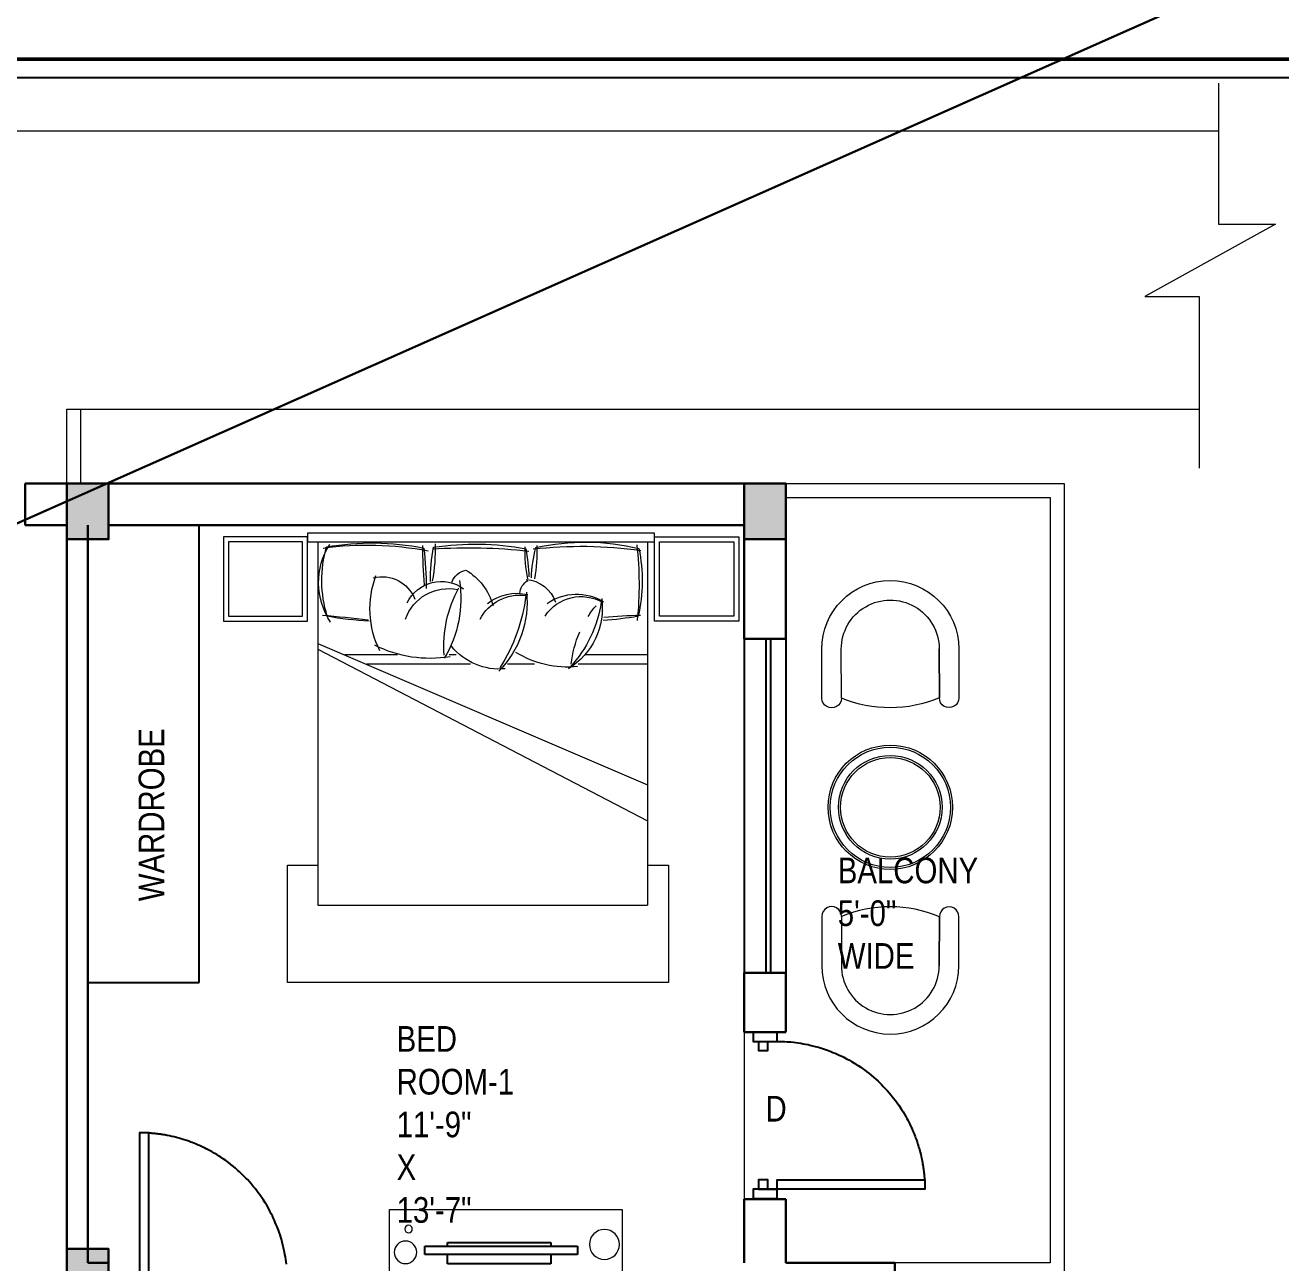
# Model space of a CAD drawing. Extents: x -454308 to 890911, y -14103 to 1343694.
# Drawn here: x 203325.6 to 203596.3, y 662539.1 to 662805.9 of the extents above; entities that cross this region are included whole.
import ezdxf

# ---------------------------------------------------------------- set-up
doc = ezdxf.new("R2010")
doc.units = 0
doc.header["$MEASUREMENT"] = 0
for name, color, linetype in [('A-Door', 144, 'Continuous'), ('cup', 126, 'Continuous'), ('PERSONA', 7, 'Continuous'), ('railing', 162, 'Continuous'), ('TITLE', 7, 'Continuous'), ('WIN', 4, 'Continuous')]:
    doc.layers.add(name, color=color, linetype=linetype)
for name, color, linetype, lineweight in [('A-FURN', 35, 'Continuous', 5), ('A-Wall', 7, 'Continuous', 30), ('AR-FUR', 11, 'Continuous', 9), ('col', 232, 'Continuous', 30), ('dim', 111, 'Continuous', 9), ('Hatch Gris Claro', 9, 'Continuous', 9), ('Muebles', 46, 'Continuous', 0), ('sill', 32, 'Continuous', 25), ('TXT', 42, 'Continuous', 25)]:
    doc.layers.add(name, color=color, linetype=linetype, lineweight=lineweight)
doc.styles.get("Standard").update_dxf_attribs({"font": 'stylu.ttf', "height": 7})

# ---------------------------------------------------------------- blocks, each defined once
blk = doc.blocks.new('cdsaf')
at = {"color": 5}
for p, q in [((1185429.42, 734143.15, 20311.96), (1185429.42, 734106.36, 20311.96)), ((1185431.44, 734143.15, 20311.96), (1185429.42, 734143.15, 20311.96)), ((1185431.44, 734106.36, 20311.96), (1185431.44, 734143.15, 20311.96)), ((1185427.16, 734136.71, 20311.96), (1185427.16, 734111.82, 20311.96)), ((1185429.42, 734136.71, 20311.96), (1185427.16, 734136.71, 20311.96)), ((1185432.29, 734136.71, 20311.96), (1185431.44, 734136.71, 20311.96)), ((1185432.29, 734111.82, 20311.96), (1185432.29, 734136.71, 20311.96)), ((1185427.16, 734111.82, 20311.96), (1185429.42, 734111.82, 20311.96)), ((1185431.44, 734111.82, 20311.96), (1185432.29, 734111.82, 20311.96)), ((1185429.42, 734106.36, 20311.96), (1185431.44, 734106.36, 20311.96))]:
    blk.add_line(p, q, dxfattribs=at)
blk = doc.blocks.new('WEWEEQ')
at = {"layer": 'Muebles'}
blk.add_lwpolyline([(1107845.51, 737873.28), (1107829.48, 737873.28), (1107829.48, 737823.12), (1107845.51, 737823.12)], close=True, dxfattribs=at)
for centre, radius in [((1107833.71, 737869.19), 0.81), ((1107838.73, 737869.84), 2.43), ((1107837.04, 737826.97), 3.24)]:
    blk.add_circle(centre, radius, dxfattribs=at)
at = {"color": 6, "linetype": 'ByBlock', "lineweight": 5, "xscale": 0.8945132207591084, "yscale": 0.8945132207591084, "zscale": 0.8945132207591084, "rotation": 180}
blk.add_blockref('cdsaf', (2168221.49, 1394533.53, 55552.59), dxfattribs=at)
blk = doc.blocks.new('bed 111111')
at = {"layer": 'AR-FUR'}
for p, q in [((-0.8649, 1.3945), (-0.8649, -0.4997)), ((-0.8172, 1.3945), (-0.8649, 1.3945)), ((-0.8172, -0.4997), (-0.8172, 1.3945)), ((-0.2634, -0.4435), (0.5086, 1.3565)), ((-0.151, 0.5919), (-0.151, 0.7393)), ((-0.2018, 0.2738), (-0.2018, 0.3108)), ((-0.8649, -0.4997), (-0.8172, -0.4997))]:
    blk.add_line(p, q, dxfattribs=at)
at = {"layer": 'AR-FUR', "color": 251}
for p, q in [((-0.8172, 1.3565), (1.1658, 1.3565)), ((-0.231, -0.4435), (0.7065, 1.3565)), ((-0.2018, 1.016), (-0.2018, 1.3565)), ((-0.151, 0.9769), (-0.151, 1.3565)), ((1.1658, -0.4435), (1.1658, 1.3565)), ((-0.151, -0.177), (-0.151, 0.3896)), ((-0.2018, -0.2973), (-0.2018, -0.0096)), ((-0.8172, -0.4435), (1.1658, -0.4435))]:
    blk.add_line(p, q, dxfattribs=at)
at = {"layer": 'AR-FUR'}
for points in [[(-0.3849, 1.8545), (-0.3849, 1.3945), (-0.8449, 1.3945), (-0.8449, 1.8545)], [(-0.4126, 1.8268), (-0.4126, 1.4222), (-0.8172, 1.4222), (-0.8172, 1.8268)], [(-0.3849, -0.9597), (-0.3849, -0.4997), (-0.8449, -0.4997), (-0.8449, -0.9597)], [(-0.4126, -0.9319), (-0.4126, -0.5274), (-0.8172, -0.5274), (-0.8172, -0.9319)]]:
    blk.add_lwpolyline(points, close=True, dxfattribs=at)
at = {"layer": 'AR-FUR', "extrusion": (0, 0, -1)}
for centre, major_axis, start_param, end_param in [((0.4135, 1.0155), (0.8693, -0.8693), 2.135358, 2.596989), ((-0.6029, 0.4547), (-0.6168, -0.6168), 2.151233, 2.577546), ((-1.9428, 1.0262), (1.1008, -1.1008), 5.317309, 5.441753), ((-0.2479, 0.9685), (0.2006, -0.2006), 1.751453, 2.903235), ((-0.4597, 0.7123), (0.2807, -0.2807), 3.804818, 4.933588), ((-0.6654, 0.9181), (-0.3757, -0.3757), 3.823105, 4.483365), ((-0.4265, 0.678), (0.132, -0.132), 2.441833, 3.593049), ((0.6668, 0.4149), (-1.0409, -1.0409), 0.630608, 0.974387), ((-0.7629, 1.4252), (0.5216, -0.5216), 0.585091, 0.82334), ((-0.5998, 1.4582), (-0.5204, -0.5204), -0.757256, -0.529592), ((-0.5939, -0.2888), (-0.7054, -0.7054), 2.16954, 2.32419), ((-0.5288, 0.748), (0.0636, -0.0636), 0.857002, 1.830616), ((-0.2789, 0.642), (-0.1822, -0.1822), 0.120756, 1.023991), ((-0.4885, 0.16), (0.3807, -0.3807), 3.825535, 4.703193), ((-0.457, 0.546), (-0.2361, -0.2361), 3.827833, 4.821859), ((-0.3841, 0.2013), (-0.2284, -0.2284), 1.31402, 2.087383), ((-0.5579, 0.3869), (-0.076, -0.076), -0.407023, 0.572892), ((-0.3929, 0.2303), (0.1472, -0.1472), 1.241939, 2.981597), ((-0.5067, -0.2882), (0.4419, -0.4419), 3.766461, 4.474078), ((-0.8424, 0.1671), (-0.4675, -0.4675), 3.758339, 4.39729), ((-0.5994, 1.2063), (-0.7323, -0.7323), -0.784247, -0.602664), ((-0.5854, -1.358), (1.0644, -1.0644), 3.795161, 3.941764), ((0.6231, -0.1482), (1.0143, -1.0143), 2.182404, 2.554333), ((-0.4353, -0.0938), (-0.1358, -0.1358), 0.534678, 1.98218), ((-0.4521, 0.3531), (-0.3626, -0.3626), -1.247956, -0.42416), ((-1.8536, -0.1133), (-1.0388, -1.0388), 3.961011, 4.118365), ((-0.6065, 0.2399), (0.4681, -0.4681), 0.486234, 1.065936)]:
    blk.add_ellipse(centre, major_axis=major_axis, ratio=1, start_param=start_param, end_param=end_param, dxfattribs=at)
at = {"layer": 'AR-FUR', "color": 251, "extrusion": (0, 0, -1)}
for centre, major_axis, start_param, end_param in [((-0.5854, -0.6035), (1.3528, -1.3528), 3.814055, 4.030079), ((1.5625, 0.993), (-1.6658, -1.6658), 0.673847, 0.924545), ((1.5526, 1.3309), (-1.3927, -1.3927), 0.677, 0.778682), ((-0.2845, 0.9931), (-0.1657, -0.1657), -0.207552, 1.319983), ((-0.5866, 0.4458), (0.4702, -0.4702), 4.076, 4.671895), ((-0.0866, 1.5296), (0.42, -0.42), 1.362212, 1.484388), ((-0.0866, 1.5296), (0.42, -0.42), 0.892669, 1.199073), ((-0.7563, 0.0062), (0.5275, -0.5275), 3.872485, 4.116068), ((2.032, 0.3804), (-1.9923, -1.9923), 0.715059, 0.90208), ((-0.2783, 0.6613), (0.176, -0.176), 1.274089, 2.475678), ((-0.6338, -0.2362), (0.6602, -0.6602), 4.043868, 4.496311), ((-0.3136, 0.269), (-0.1757, -0.1757), -0.450892, 0.994118), ((-0.2465, 0.9031), (-0.4664, -0.4664), -0.857824, -0.280048), ((0.9556, -0.1741), (1.2415, -1.2415), 2.218366, 2.546274), ((-0.7731, -0.7492), (-0.6687, -0.6687), 2.320508, 2.537901), ((-0.8022, 3.0425), (-2.0599, -2.0599), -0.860991, -0.787253), ((11.1738, -1.4463), (8.2284, -8.2284), 2.444592, 2.466232), ((-0.5953, -0.0511), (-0.2749, -0.2749), -1.375906, -0.21834)]:
    blk.add_ellipse(centre, major_axis=major_axis, ratio=1, start_param=start_param, end_param=end_param, dxfattribs=at)
blk = doc.blocks.new('qeert')
at = {"layer": 'AR-FUR'}
blk.add_lwpolyline([(817.8551, -506.2448), (817.969, -506.2448), (817.969, -506.8852), (815.8898, -506.8852), (815.8898, -506.2448), (816.0552, -506.2448)], dxfattribs=at)
at = {"layer": 'AR-FUR', "rotation": 270}
blk.add_blockref('bed 111111', (816.4987, -505.2972), dxfattribs=at)
blk = doc.blocks.new('SINGLE CHAIR')
at = {"linetype": 'Continuous'}
for p, q in [((-8.18, 8.31), (-8.21, 20.12)), ((-3.46, 8.32), (-3.49, 20.13)), ((-3.49, 20.13), (-3.46, 8.32)), ((20.13, 20.19), (20.16, 8.38)), ((24.86, 20.2), (24.89, 8.39))]:
    blk.add_line(p, q, dxfattribs=at)
at = {"linetype": 'Continuous', "extrusion": (0, 0, -1)}
for centre, major_axis, start_param, end_param in [((-5.85, 20.13), (1.67, 1.67), 3.924598, 7.066191), ((8.39, -8.18), (-21.71, 21.71), 0.388215, 1.177797), ((22.5, 20.2), (1.67, 1.67), 3.924598, 7.066191), ((8.35, 8.35), (11.69, 11.69), 0.783006, 3.924598), ((8.35, 8.35), (-8.35, 8.35), 2.353802, 5.495395)]:
    blk.add_ellipse(centre, major_axis=major_axis, ratio=1, start_param=start_param, end_param=end_param, dxfattribs=at)
blk = doc.blocks.new('colummn')
at = {"layer": 'Hatch Gris Claro'}
blk.add_hatch(color=256, dxfattribs=at).paths.add_polyline_path([(154558.64, 675547.17), (154567.64, 675547.17), (154567.64, 675559.17), (154558.64, 675559.17)])
at = {"layer": 'col'}
blk.add_lwpolyline([(154558.64, 675547.17), (154567.64, 675547.17), (154567.64, 675559.17), (154558.64, 675559.17), (154558.64, 675547.17)], dxfattribs=at)
blk = doc.blocks.new('RERWRER')
at = {"layer": 'col'}
for p in [(8971.86, -2583.51), (9117.84, -2583.51), (8971.86, -2748.51)]:
    blk.add_blockref('colummn', p, dxfattribs=at)

msp = doc.modelspace()

# ---------------------------------------------------------------- linework, layer by layer
at = {"lineweight": 30}
msp.add_line((204217.816, 663095.443), (201412.45, 661849.855), dxfattribs=at)
at = {"layer": 'A-Door'}
for points in [[(203482.534, 662588.872), (203482.534, 662586.88), (203487.711, 662586.88), (203487.711, 662588.872), (203482.534, 662588.872), (203482.534, 662586.88), (203483.728, 662586.88), (203483.728, 662584.889), (203485.72, 662584.889), (203485.72, 662586.88), (203487.711, 662586.88), (203488.754, 662586.863), (203489.332, 662586.839), (203489.904, 662586.805), (203490.672, 662586.742), (203491.239, 662586.684), (203491.782, 662586.619), (203492.297, 662586.549), (203492.813, 662586.469), (203493.333, 662586.38), (203493.843, 662586.285), (203494.407, 662586.169), (203494.758, 662586.091), (203495.366, 662585.947), (203495.967, 662585.792), (203496.622, 662585.609), (203497.085, 662585.47), (203497.548, 662585.324), (203498.183, 662585.11), (203498.615, 662584.956), (203499.289, 662584.702), (203499.766, 662584.511), (203500.266, 662584.302), (203500.67, 662584.125), (203501.087, 662583.936), (203501.66, 662583.664), (203502.103, 662583.444), (203502.701, 662583.133), (203503.309, 662582.801), (203503.799, 662582.52), (203504.497, 662582.099), (203504.805, 662581.906), (203505.191, 662581.656), (203505.74, 662581.288), (203506.236, 662580.94), (203506.658, 662580.634), (203507.1, 662580.3), (203507.536, 662579.96), (203508.027, 662579.561), (203508.588, 662579.086), (203508.938, 662578.778), (203509.476, 662578.286), (203509.802, 662577.977), (203510.237, 662577.55), (203510.599, 662577.182), (203510.874, 662576.894), (203511.154, 662576.594), (203511.523, 662576.186), (203511.932, 662575.716), (203512.32, 662575.254), (203512.751, 662574.718), (203513.221, 662574.104), (203513.575, 662573.622), (203513.948, 662573.093), (203514.306, 662572.561), (203514.554, 662572.179), (203514.875, 662571.666), (203515.181, 662571.155), (203515.457, 662570.676), (203515.7, 662570.238), (203515.901, 662569.862), (203516.126, 662569.426), (203516.313, 662569.052), (203516.481, 662568.704), (203516.634, 662568.377), (203516.809, 662567.992), (203516.937, 662567.701), (203517.064, 662567.403), (203517.198, 662567.081), (203517.342, 662566.722), (203517.466, 662566.405), (203517.582, 662566.095), (203517.751, 662565.63), (203517.751, 662565.63), (203517.885, 662565.242), (203517.98, 662564.958), (203518.075, 662564.662), (203518.075, 662564.662), (203518.214, 662564.212), (203518.299, 662563.926), (203518.299, 662563.926), (203518.39, 662563.607), (203518.39, 662563.607), (203518.472, 662563.309), (203518.472, 662563.309), (203518.554, 662562.997), (203518.554, 662562.997), (203518.674, 662562.52), (203518.674, 662562.52), (203518.788, 662562.03), (203518.788, 662562.03), (203518.902, 662561.506), (203519.006, 662560.981), (203519.04, 662560.803), (203519.063, 662560.672), (203519.102, 662560.455), (203519.129, 662560.293), (203519.167, 662560.063), (203519.185, 662559.952), (203519.212, 662559.774), (203519.227, 662559.672), (203519.245, 662559.55), (203519.267, 662559.397), (203519.285, 662559.259), (203519.298, 662559.164), (203519.313, 662559.051), (203519.327, 662558.94), (203519.342, 662558.816), (203519.358, 662558.679), (203519.374, 662558.54), (203519.398, 662558.314), (203519.415, 662558.14), (203519.43, 662557.984), (203519.447, 662557.795), (203519.456, 662557.699), (203519.466, 662557.569), (203519.479, 662557.413), (203519.489, 662557.274), (203519.489, 662557.16), (203519.568, 662557.014), (203519.568, 662555.023), (203482.534, 662555.023), (203482.534, 662553.032), (203487.711, 662553.032), (203487.711, 662555.023), (203485.72, 662555.023), (203485.72, 662557.014), (203483.728, 662557.014), (203483.728, 662555.023), (203487.711, 662555.023), (203487.711, 662557.014), (203519.568, 662557.014)], [(203381.947, 662538.833), (203381.882, 662539.375), (203381.811, 662539.891), (203381.732, 662540.406), (203381.643, 662540.927), (203381.548, 662541.437), (203381.432, 662542.001), (203381.354, 662542.352), (203381.21, 662542.96), (203381.055, 662543.561), (203380.871, 662544.216), (203380.733, 662544.679), (203380.586, 662545.142), (203380.373, 662545.777), (203380.219, 662546.209), (203379.965, 662546.883), (203379.774, 662547.36), (203379.565, 662547.86), (203379.388, 662548.264), (203379.199, 662548.681), (203378.927, 662549.254), (203378.707, 662549.697), (203378.396, 662550.295), (203378.063, 662550.903), (203377.783, 662551.393), (203377.362, 662552.091), (203377.169, 662552.399), (203376.919, 662552.785), (203376.551, 662553.334), (203376.203, 662553.83), (203375.897, 662554.252), (203375.563, 662554.694), (203375.223, 662555.13), (203374.824, 662555.621), (203374.349, 662556.182), (203374.041, 662556.532), (203373.549, 662557.07), (203373.239, 662557.396), (203372.812, 662557.831), (203372.445, 662558.193), (203372.157, 662558.468), (203371.857, 662558.748), (203371.449, 662559.117), (203370.979, 662559.526), (203370.517, 662559.914), (203369.981, 662560.345), (203369.367, 662560.815), (203368.885, 662561.169), (203368.356, 662561.541), (203367.823, 662561.9), (203367.441, 662562.148), (203366.929, 662562.469), (203366.418, 662562.775), (203365.939, 662563.051), (203365.501, 662563.294), (203365.125, 662563.495), (203364.689, 662563.72), (203364.315, 662563.907), (203363.967, 662564.075), (203363.64, 662564.228), (203363.255, 662564.403), (203362.964, 662564.531), (203362.666, 662564.658), (203362.343, 662564.792), (203361.985, 662564.936), (203361.668, 662565.059), (203361.357, 662565.176), (203360.893, 662565.344), (203360.893, 662565.344), (203360.505, 662565.479), (203360.221, 662565.573), (203359.925, 662565.669), (203359.925, 662565.669), (203359.475, 662565.808), (203359.188, 662565.893), (203359.188, 662565.893), (203358.869, 662565.984), (203358.869, 662565.984), (203358.572, 662566.066), (203358.572, 662566.066), (203358.259, 662566.148), (203358.259, 662566.148), (203357.783, 662566.268), (203357.783, 662566.268), (203357.292, 662566.382), (203357.292, 662566.382), (203356.769, 662566.496), (203356.244, 662566.6), (203356.066, 662566.633), (203355.935, 662566.657), (203355.718, 662566.696), (203355.556, 662566.723), (203355.326, 662566.761), (203355.215, 662566.779), (203355.037, 662566.806), (203354.935, 662566.821), (203354.813, 662566.839), (203354.66, 662566.86), (203354.522, 662566.879), (203354.427, 662566.892), (203354.314, 662566.907), (203354.203, 662566.92), (203354.079, 662566.936), (203353.942, 662566.952), (203353.803, 662566.968), (203353.577, 662566.992), (203353.403, 662567.009), (203353.247, 662567.024), (203353.058, 662567.041), (203352.962, 662567.05), (203352.832, 662567.06), (203352.676, 662567.072), (203352.537, 662567.083), (203352.423, 662567.083), (203352.277, 662567.162), (203350.286, 662567.162), (203350.286, 662530.128)], [(203352.277, 662535.305), (203352.277, 662567.162)]]:
    msp.add_lwpolyline(points, dxfattribs=at)
at = {"layer": 'A-FURN'}
for radius in [13.404, 12.957, 11.17, 10.723]:
    msp.add_circle((203512.124, 662637.332), radius, dxfattribs=at)
at = {"layer": 'A-Wall'}
for p, q in [((203334.634, 662707.123), (203325.634, 662707.123)), ((203325.634, 662707.123), (203325.634, 662698.123)), ((203343.634, 662707.123), (203480.622, 662707.123)), ((203325.634, 662698.123), (203334.634, 662698.123)), ((203334.634, 662530.129), (203334.634, 662698.123)), ((203339.134, 662539.129), (203339.134, 662698.123)), ((203343.634, 662698.123), (203480.622, 662698.123)), ((203480.622, 662673.626), (203480.622, 662695.123)), ((203489.622, 662695.123), (203489.622, 662673.626)), ((203489.622, 662673.626), (203480.622, 662673.626)), ((203489.622, 662601.626), (203480.622, 662601.626)), ((203480.622, 662601.626), (203480.622, 662588.872)), ((203489.622, 662601.626), (203489.622, 662588.872)), ((203489.622, 662588.872), (203480.622, 662588.872)), ((203489.622, 662552.872), (203480.622, 662552.872)), ((203480.622, 662552.872), (203480.622, 662539.129)), ((203489.622, 662539.129), (203489.622, 662552.872)), ((203343.634, 662539.129), (203339.134, 662539.129)), ((203489.622, 662539.129), (203513.134, 662539.129)), ((203513.134, 662507.386), (203513.134, 662539.129))]:
    msp.add_line(p, q, dxfattribs=at)
at = {"layer": 'AR-FUR'}
msp.add_line((203480.622, 662588.872), (203480.622, 662552.872), dxfattribs=at)
at = {"layer": 'cup'}
for p, q in [((203363.134, 662599.574), (203363.134, 662698.123)), ((203339.134, 662599.574), (203363.134, 662599.574))]:
    msp.add_line(p, q, dxfattribs=at)
at = {"layer": 'dim'}
for p, q in [((203582.886, 662793.386), (203582.886, 662762.997)), ((202965.874, 662783.133), (203582.886, 662783.133)), ((203595.191, 662762.997), (203566.974, 662747.408)), ((203582.886, 662762.997), (203595.191, 662762.997)), ((203566.974, 662747.408), (203578.694, 662747.408)), ((203578.694, 662747.408), (203578.694, 662710.398)), ((203334.634, 662723.133), (203578.694, 662723.133)), ((203334.634, 662707.123), (203334.634, 662723.133)), ((203337.634, 662707.123), (203337.634, 662723.133))]:
    msp.add_line(p, q, dxfattribs=at)
at = {"layer": 'railing', "lineweight": 0, "ltscale": 9}
for p, q in [((203489.622, 662707.123), (203549.622, 662707.123)), ((203549.622, 662707.123), (203549.622, 662536.129)), ((203489.622, 662704.123), (203546.622, 662704.123)), ((203546.622, 662704.123), (203546.622, 662539.129)), ((203546.622, 662539.129), (203513.134, 662539.129))]:
    msp.add_line(p, q, dxfattribs=at)
at = {"layer": 'sill'}
for p, q in [((203480.622, 662673.626), (203480.622, 662601.626)), ((203489.622, 662673.626), (203489.622, 662601.626))]:
    msp.add_line(p, q, dxfattribs=at)
at = {"layer": 'TITLE', "color": 7, "lineweight": 50, "elevation": 5463.892}
msp.add_lwpolyline([(202924.344, 662147.318), (203787.663, 662147.318), (203787.663, 662798.576), (202924.344, 662798.576)], close=True, dxfattribs=at)
at = {"layer": 'TITLE', "color": 7, "elevation": 5463.892}
msp.add_lwpolyline([(202928.381, 662151.355), (203783.626, 662151.355), (203783.626, 662794.54), (202928.381, 662794.54)], close=True, dxfattribs=at)
at = {"layer": 'WIN'}
for p, q in [((203485.366, 662601.626), (203485.366, 662673.626)), ((203486.366, 662601.626), (203486.366, 662673.626))]:
    msp.add_line(p, q, dxfattribs=at)

# ---------------------------------------------------------------- block references
at = {"layer": 'A-FURN'}
for name, p, xscale, yscale, zscale in [('qeert', (171170.061, 682611.919), 39.48101731830684, 39.48101731830775, 39.48101731830773), ('SINGLE CHAIR', (203519.589, 662595.757), -0.893617020919919, 0.893617020919919, 0.8936170212765956)]:
    msp.add_blockref(name, p, dxfattribs=dict(at, xscale=xscale, yscale=yscale, zscale=zscale))
at = {"layer": 'A-FURN', "xscale": 0.893617020919919, "yscale": 0.893617020919919, "zscale": 0.893617020919919, "rotation": 180}
msp.add_blockref('SINGLE CHAIR', (203519.58, 662678.908), dxfattribs=at)
at = {"layer": 'col'}
msp.add_blockref('RERWRER', (39804.137, -10268.537), dxfattribs=at)
at = {"layer": 'PERSONA', "linetype": 'ByBlock', "xscale": -1, "rotation": 90}
msp.add_blockref('WEWEEQ', (941277.473, 1770380.138), dxfattribs=at)

# ---------------------------------------------------------------- texts
at = {"layer": 'TXT', "lineweight": 25, "insert": (203350.093, 662617.08), "char_height": 5.52888, "width": 17.52553, "attachment_point": 1, "rotation": 90}
msp.add_mtext('{\\fArial Narrow|b0|i0|c0|p34;WARDROBE}', dxfattribs=at)
at = {"layer": 'TXT', "lineweight": 25, "char_height": 5.52888, "width": 0.19631, "attachment_point": 1}
for s, insert in [('{\\fArial Narrow|b0|i0|c0|p34;BALCONY\\P5\'-0" WIDE}', (203500.806, 662626.485)), ('{\\fArial Narrow|b0|i0|c0|p34; BED ROOM-1\\P 11\'-9" X 13\'-7"}', (203405.712, 662590.168)), ('{\\fArial Narrow|b0|i0|c0|p34;D}', (203485.223, 662575.129))]:
    msp.add_mtext(s, dxfattribs=dict(at, insert=insert))

doc.saveas('drawing.dxf')
